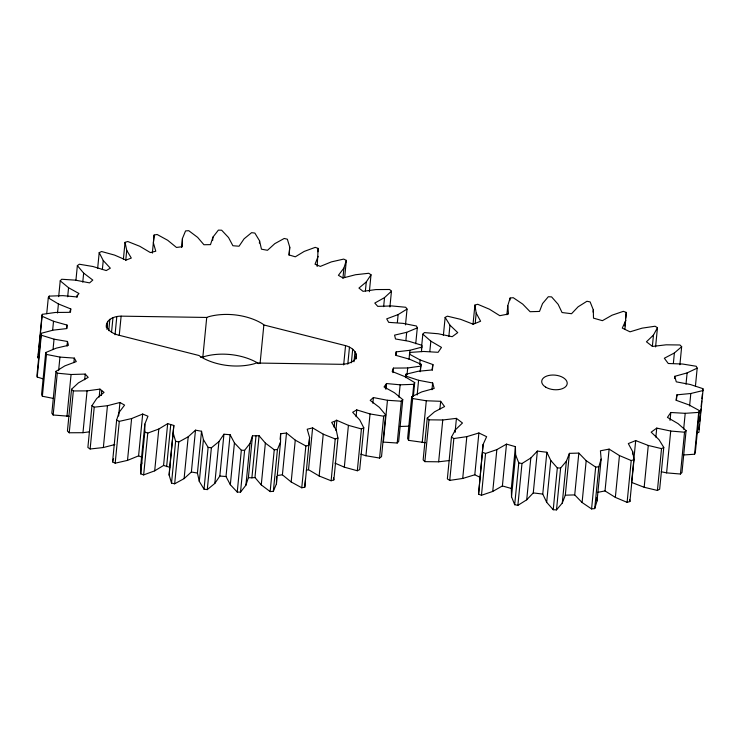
<?xml version="1.0" encoding="UTF-8"?>
<svg xmlns="http://www.w3.org/2000/svg" width="740" height="740" viewBox="0 0 740 740"><rect width="100%" height="100%" fill="white"/><g stroke="black" fill="none" stroke-linecap="round" stroke-linejoin="round"><path stroke-width="1.11" d="M335.914 430.55L336.913 420.375L331.687 422.392L336.256 430.088L337.949 438.089L335.22 438.95L323.241 434.177L312.622 427.887L307.211 429.219L309.588 437.516L308.867 445.406L305.861 445.961L295.269 440.152L286.51 433.002L280.664 433.751L280.543 441.993L277.435 449.532L274.253 449.763L265.364 443.084L259.065 435.712L252.497 435.823L250.009 443.371L244.616 450.336L241.342 450.235L234.432 442.899L230.103 434.713L223.942 434.223L219.835 476.042L214.813 483.442L207.283 489.612L204.027 489.186L199.301 481.407L203.408 439.588L201.53 431.254L195.49 430.162L191.383 471.981L184.103 478.613L174.668 483.803L171.523 483.063L169.136 475.08L169.738 467.282L163.568 465.46L154.697 470.844L143.653 474.904L140.72 473.868L140.73 465.923L144.837 424.103L147.963 416.232L142.69 414.039L131.609 418.562L119.288 421.365L116.652 420.07L119.066 412.402L124.588 405.122L119.963 402.477L107.457 405.714L94.23 407.176L91.973 405.659L96.718 398.499L104.053 392.376L99.946 389.111L87.07 390.877L73.343 390.951L71.53 389.259L78.459 382.839L88.199 377.382L85.239 374.079L71.077 374.505L57.258 373.182L55.953 371.369L64.852 365.875L76.285 361.592L74.315 358.105L59.949 357.087L46.472 354.423L45.704 352.536L56.305 348.133L68.422 345.312L67.479 341.473L54.039 339.161L41.301 335.22L41.098 333.333L53.086 330.151L66.831 328.569L66.979 325.045L53.521 321.271L41.912 316.174L42.282 314.334L55.287 312.474L69.579 312.345L70.79 308.95L58.414 303.946L48.285 297.868L49.219 296.12L62.845 295.639L76.479 296.888L78.949 293.512L68.561 287.731L60.227 280.839L61.688 279.248L75.526 280.164L89.586 282.884L92.796 280.072L83.657 273.106L77.367 265.614L79.319 264.226L92.944 266.511L106.255 270.562L110.325 268.176L103.249 260.526L99.197 252.655L101.574 251.517L114.571 255.096L126.078 260.073L131.304 258.066L126.734 250.361L125.042 242.359L127.77 241.508L139.749 246.272L150.368 252.571L155.779 251.23L153.402 242.933L154.124 235.043L157.13 234.488L167.721 240.296L176.481 247.447L182.327 246.697L182.447 238.456L185.555 230.917L188.737 230.686L197.626 237.364L203.926 244.737L210.493 244.625L212.981 237.078L218.383 230.112L221.649 230.214L228.558 237.559L232.887 245.736L239.048 246.226L244.08 238.826L251.609 232.656L254.865 233.082L259.583 240.861L261.461 249.195L267.501 250.286L274.79 243.654L284.225 238.465L287.361 239.205L289.756 247.188L289.155 254.986L295.315 256.808L304.186 251.424L315.231 247.364L318.172 248.4L317.164 266.52M140.72 473.868L144.818 432.049L144.837 424.103M259.065 435.712L254.967 477.531L261.266 484.904L270.146 491.582L273.338 491.351L276.446 483.812L276.547 476.597M318.154 256.345L315.036 264.217L320.3 266.409L331.381 261.886L343.702 259.093L346.339 260.378L343.924 268.046L338.402 275.326L343.036 277.972L355.533 274.734L368.761 273.273L371.018 274.79L366.272 281.949L358.937 288.073L363.044 291.338L375.92 289.571L389.647 289.497L391.46 291.19L384.532 297.61L374.792 303.067L377.752 306.369L391.913 305.944L405.733 307.267L407.037 309.079L398.139 314.574L386.706 318.857L388.676 322.344L403.041 323.361L416.528 326.026L417.286 327.913L406.686 332.315L394.568 335.137L395.512 338.976L408.952 341.288L421.689 345.229L421.893 347.115L409.904 350.298L396.159 351.879L396.011 355.404L409.47 359.178L421.079 364.274L420.413 371.055M625.818 320.328L622.285 328.116L630.027 331.825L642.098 328.153L655.076 326.238L657.462 327.69L653.476 335.035L646.446 341.797L652.486 346.431L666.157 344.812L679.94 344.979L681.66 346.69L674.38 352.971L664.335 358.243L668.257 363.497L682.604 364.034L696.248 366.263L697.191 368.132L687.118 372.914L674.741 376.327L676.277 381.84L690.318 384.504L702.898 388.648L703 390.544L690.809 393.495L676.943 394.836L675.999 400.229L688.783 404.836L699.43 410.608L698.68 412.393L685.212 413.327L670.81 412.495L667.434 417.397L678.081 423.641L686.082 430.652L684.537 432.206L670.708 431.05L656.741 428.099L651.172 432.179L658.961 439.625L663.771 447.395L661.523 448.625L648.277 445.462L635.697 440.587L628.316 443.575L632.719 451.714L634.004 459.716L631.211 460.53L619.445 455.572L609.122 449.115L600.427 450.799L601.139 459.087L598.817 466.764L595.672 467.107L586.191 460.687L578.828 453.093L569.412 453.361L566.377 461.224L560.606 468.069L557.331 467.911L550.782 460.474L546.86 452.26L537.37 451.086L533.272 492.905L526.713 499.815L517.88 505.355L514.688 504.708L511.516 496.762L511.322 488.474L502.395 485.949L492.748 491.434L481.463 495.282L478.577 494.2L483.091 444.472L486.633 436.683L478.891 432.974L466.82 436.646L453.842 438.552L451.456 437.109L455.442 429.764L462.472 423.003L456.432 418.368L442.761 419.987L428.978 419.821L427.248 418.109L434.528 411.829L444.583 406.556L440.661 401.302L426.305 400.766L412.67 398.536L411.718 396.668L421.8 391.886L434.177 388.463L432.641 382.959L418.59 380.295L406.019 376.151L405.918 374.255L418.1 371.295L431.966 369.963L432.918 364.57L420.135 359.964L409.488 354.192L410.238 352.407L423.706 351.472L438.108 352.305L441.484 347.402L430.837 341.159L422.836 334.147L424.381 332.593L438.21 333.749L452.177 336.7L457.746 332.621L449.957 325.175L445.147 317.404L447.395 316.174L460.641 319.338L473.221 324.213L480.602 321.225L476.199 313.085L474.913 305.084L477.698 304.269L489.464 309.228L499.796 315.684L508.482 314L507.779 305.713L510.101 298.035L513.236 297.693L522.718 304.103L530.09 311.707L539.506 311.438L542.54 303.576L548.312 296.731L551.587 296.888L558.136 304.316L562.058 312.539L571.548 313.714L578.107 306.804L586.94 301.263L590.132 301.911L593.304 309.857L593.499 318.144L602.416 320.67L612.063 315.185L623.357 311.337L626.244 312.419L624.939 329.374M478.577 494.2L483.091 444.472M169.136 475.08L173.835 425.463L167.675 423.641L158.804 429.024L147.76 433.085L144.818 432.049M277.537 475.441L282.403 474.821L291.171 481.971L301.763 487.78L304.769 487.225L305.481 479.335M41.912 316.174L37.814 358.003L38.184 356.153M38.295 355.024L38.85 349.373M39.072 347.106L40.293 334.674M40.515 332.417L42.282 314.334M41.098 333.333L37 375.152L37.203 377.039L43.568 379.01M37.203 377.039L41.301 335.22M46.731 313.686L48.285 297.868M48.997 298.377L49.219 296.12M45.704 352.536L41.597 394.355L42.365 396.242L53.604 398.462M42.365 396.242L46.472 354.423M52.633 330.308L53.521 321.271M53.04 349.336L54.039 339.161M58.673 296.657L60.227 280.839M57.526 312.992L58.414 303.946M55.953 371.369L51.846 413.188L53.16 415.001L69.153 416.259M53.16 415.001L57.258 373.182M58.617 370.657L59.949 357.087M67.673 296.777L68.561 287.731M66.646 328.43L66.979 325.045M67.035 345.996L67.479 341.473M70.457 312.336L70.79 308.95M67.312 345.746L67.534 343.49M75.924 280.312L77.367 265.614M77.034 297.415L77.256 295.158M66.97 416.324L71.077 374.505M73.871 362.628L74.315 358.105M71.53 389.259L67.433 431.078L69.236 432.771L82.973 432.697L89.41 431.818M82.769 282.153L83.657 273.106M69.236 432.771L73.343 390.951M84.693 379.731L85.239 374.079M97.643 268.481L99.197 252.655M82.973 432.697L87.07 390.877M102.361 269.564L103.249 260.526M91.973 405.659L87.875 447.478L90.132 448.995L103.359 447.534L114.82 444.564M90.132 448.995L94.23 407.176M99.178 397.019L99.946 389.111M106.273 327.237C105.561 319.264 114.617 316.1 121.129 316.147L206.728 317.451L208.745 316.674A44.779 25.558 5.6 0 1 262.691 323.944L263.856 324.962L345.552 345.645C351.454 347.125 358.095 352.074 356.097 358.918M106.912 329.346L107.689 321.401M101.306 395.465L101.75 390.951M108.752 330.651L109.862 319.292M111.527 332.408L112.98 317.645M103.359 447.534L107.457 405.714M115.033 334.739L116.818 316.572M123.377 259.315L125.042 242.359M125.735 260.536L126.734 250.361M119.233 335.451L121.129 316.147M141.756 457.172L138.593 455.858L127.511 460.382L115.19 463.185L112.554 461.889L116.652 420.07M118.631 416.037L119.963 402.477M115.19 463.185L119.288 421.365M127.511 460.382L131.609 418.562M152.347 253.126L154.124 235.043M138.593 455.858L142.69 414.039M143.653 474.904L147.76 433.085M154.697 470.844L158.804 429.024M181.559 247.502L182.447 238.456M163.568 465.46L167.675 423.641M166.63 466.635L170.727 424.815M169.738 467.282L173.835 425.463M171.523 483.063L175.63 441.243L173.234 433.261M174.668 483.803L178.775 441.983L188.201 436.794L195.49 430.162M184.103 478.613L188.201 436.794M212.648 240.463L212.981 237.078M200.549 357.143L202.825 357.18L206.728 317.451M199.301 481.407L197.432 473.073L201.53 431.254M204.027 489.186L208.125 447.367L203.408 439.588M207.283 489.612L211.381 447.793L218.911 441.623L223.942 434.223M214.813 483.442L218.911 441.623M252.497 435.823L248.39 477.642L245.911 485.2L240.509 492.155L237.235 492.054L230.325 484.719L226.005 476.532L230.103 434.713M230.325 484.719L234.432 442.899M259.361 243.127L259.583 240.861M237.235 492.054L241.342 450.235M240.509 492.155L244.616 450.336M245.911 485.2L250.009 443.371M260.073 363.553L263.856 324.962M248.39 477.642L251.887 477.837L255.994 436.017M261.266 484.904L265.364 443.084M288.979 255.106L289.756 247.188M270.146 491.582L274.253 449.763M273.338 491.351L277.435 449.532M280.108 439.403L280.664 433.751M276.446 483.812L280.543 441.993M282.403 474.821L286.51 433.002M291.171 481.971L295.269 440.152M317.839 251.794L318.172 248.4M301.763 487.78L305.861 445.961M304.769 487.225L309.588 437.516M337.949 438.089L333.851 479.909L331.113 480.769L319.144 475.996L308.525 469.706L312.622 427.887M319.144 475.996L323.241 434.177M342.925 278.221L343.924 268.046M344.674 277.334L346.339 260.378M334.138 427.202L334.684 421.55M331.113 480.769L335.22 438.95M343.665 364.94L345.552 345.645M347.8 364.182L349.474 347.153M351.361 362.776L352.693 349.151M354.007 361.731L355.006 351.509M421.079 364.274L420.709 366.115L407.703 367.974L393.412 368.104L392.2 371.499L404.577 376.503L414.705 382.589L413.771 384.328L400.146 384.809L386.511 383.561L384.042 386.937L394.429 392.718L402.764 399.609L401.302 401.2L387.464 400.285L373.404 397.565L370.194 400.377L379.333 407.342L385.623 414.835L383.671 416.222L370.046 413.938L356.745 409.886L352.666 412.282L359.742 419.922L363.793 427.794L359.696 469.613L357.318 470.751L344.322 467.171L348.42 425.352L336.275 420.098M355.792 358.604L356.236 354.062M365.394 290.986L366.272 281.949M356.079 416.666L356.745 409.886M369.353 291.745L371.018 274.79M357.318 470.751L361.416 428.932L363.793 427.794M385.623 414.835L381.526 456.654L379.574 458.042L365.949 455.757L370.046 413.938M372.849 403.217L373.404 397.565M383.644 306.656L384.532 297.61M389.906 307.017L391.46 291.19M385.401 388.685L385.734 385.29M385.956 389.212L386.511 383.561M379.574 458.042L383.671 416.222M387.464 400.285L383.366 442.104L397.204 443.019L398.666 441.429L402.764 399.609M397.361 322.483L398.139 314.574M392.968 372.627L393.412 368.104M395.826 355.265L396.159 351.879M405.492 324.897L407.037 309.079M398.925 397.241L400.146 384.809M405.909 340.224L406.686 332.315M397.204 443.019L401.302 401.2M405.585 377.65L405.918 374.255M407.037 374.755L407.703 367.974M409.017 359.344L409.904 350.298M415.741 343.739L417.286 327.913M411.718 396.668L407.62 438.487L408.572 440.356L425.519 442.714M412.559 396.76L413.771 384.328M408.572 440.356L412.67 398.536M413.373 396.15L414.705 382.589M419.691 364.487L420.135 359.964M421.467 347.486L421.689 345.229M421.393 348.845L422.836 334.147M417.157 394.984L418.59 380.295M421.449 351.639L421.893 347.115M420.154 371.767L420.709 366.115M429.838 351.334L430.837 341.159M422.207 442.585L426.305 400.766M427.248 418.109L423.151 459.929L424.88 461.64L438.654 461.806L450.05 460.456M432.364 370.222L432.918 364.57M424.88 461.64L428.978 419.821M431.975 389.74L432.641 382.959M443.371 335.488L445.147 317.404M439.884 409.22L440.661 401.302M448.847 336.478L449.957 325.175M438.654 461.806L442.761 419.987M451.456 437.109L447.349 478.928L449.744 480.38L462.713 478.466L474.793 474.793L480.602 477.568M449.744 480.38L453.842 438.552M455.1 431.929L456.432 418.368M455.22 432.021L455.442 429.764M473.026 324.296L474.913 305.084M475.2 323.25L476.199 313.085M462.713 478.466L466.82 436.646M474.793 474.793L478.891 432.974M481.463 495.282L485.56 453.463L496.855 449.615L506.493 444.13L515.419 446.655L515.613 454.943L511.516 496.762M506.891 314.759L507.779 305.713M509.879 300.292L510.101 298.035M492.748 491.434L496.855 449.615M502.395 485.949L506.493 444.13M511.322 488.474L515.419 446.655M514.688 504.708L518.786 462.889L515.613 454.943M517.88 505.355L521.977 463.527L530.811 457.995L537.37 451.086M526.713 499.815L530.811 457.995M569.412 453.361L565.314 495.18L562.28 503.043L556.508 509.888L553.224 509.73L546.675 502.303L542.762 494.079L546.86 452.26M546.675 502.303L550.782 460.474M553.224 509.73L557.331 467.911M556.508 509.888L560.606 468.069M562.28 503.043L566.377 461.224M601.139 459.087L597.041 500.906L594.72 508.584L591.574 508.926L582.093 502.516L574.721 494.912L578.828 453.093M593.082 312.114L593.304 309.857M582.093 502.516L586.191 460.687M591.574 508.926L595.672 467.107M594.72 508.584L598.817 466.764M634.004 459.716L629.907 501.535L627.113 502.349L615.347 497.391L605.024 490.935L609.122 449.115M624.912 325.979L625.356 321.456M625.688 318.061L626.244 312.419M615.347 497.391L619.445 455.572M627.113 502.349L631.211 460.53M632.496 453.981L632.719 451.714M635.697 440.587L631.599 482.406L644.17 487.281L657.425 490.444L659.664 489.214L663.771 447.395M652.365 346.339L653.476 335.035M655.575 346.903L657.462 327.69M644.17 487.281L648.277 445.462M655.853 437.137L656.741 428.099M657.425 490.444L661.523 448.625M673.391 363.146L674.38 352.971M670.033 420.403L670.81 412.495M674.519 378.593L674.741 376.327M686.082 430.652L681.984 472.471L680.43 474.026L666.601 472.869L670.708 431.05M676.397 400.488L676.943 394.836M679.894 364.774L681.66 346.69M686.008 384.217L687.118 372.914M683.658 429.154L685.212 413.327M680.43 474.026L684.537 432.206M689.597 405.936L690.809 393.495M695.424 386.215L697.191 368.132M683.362 454.998L694.582 454.212L698.68 412.393M699.43 410.608L695.332 452.427L694.582 454.212M698.912 429.339L699.346 424.815M699.679 421.43L700.234 415.778M700.456 413.521L700.9 408.998M701.122 406.732L701.677 401.08M701.899 398.823L702.343 394.3M702.676 390.914L702.898 388.648M703 390.544L698.902 432.364L696.682 432.9M112.554 461.889L113.59 458.596M140.73 465.923L141.904 462.972M356.319 356.643C354.404 362.572 347.282 364.052 341.797 364.321L256.197 363.026L254.246 363.775A44.779 25.558 5.6 0 1 200.299 356.504L199.069 355.524L117.373 334.832C112.434 333.296 106.033 329.874 106.606 323.833M202.825 357.18L204.841 356.403A44.779 25.558 5.6 0 1 258.796 363.673M306.36 470.242L308.525 469.706M597.421 492.405L605.024 490.935M251.887 477.837L254.967 477.531M399.452 426.508L409.673 426.148M565.314 495.18L574.721 494.912M219.835 476.042L226.005 476.532M533.272 492.905L542.762 494.079M208.125 447.367L211.381 447.793M191.383 471.981L197.432 473.073M518.786 462.889L521.977 463.527M661.236 471.732L666.601 472.869M175.63 441.243L178.775 441.983M348.42 425.352L361.416 428.932M360.833 454.203L365.949 455.757M482.674 452.381L485.56 453.463M334.906 463.101L344.322 467.171M333.425 477.901L333.851 479.909M629.583 499.537L629.907 501.535M596.773 497.798L597.041 500.906M545.732 387.159A12.793 7.298 5.6 0 0 566.877 384.893A12.793 7.298 5.6 0 0 550.773 375.143A12.793 7.298 5.6 0 0 545.732 387.159"/></g></svg>
